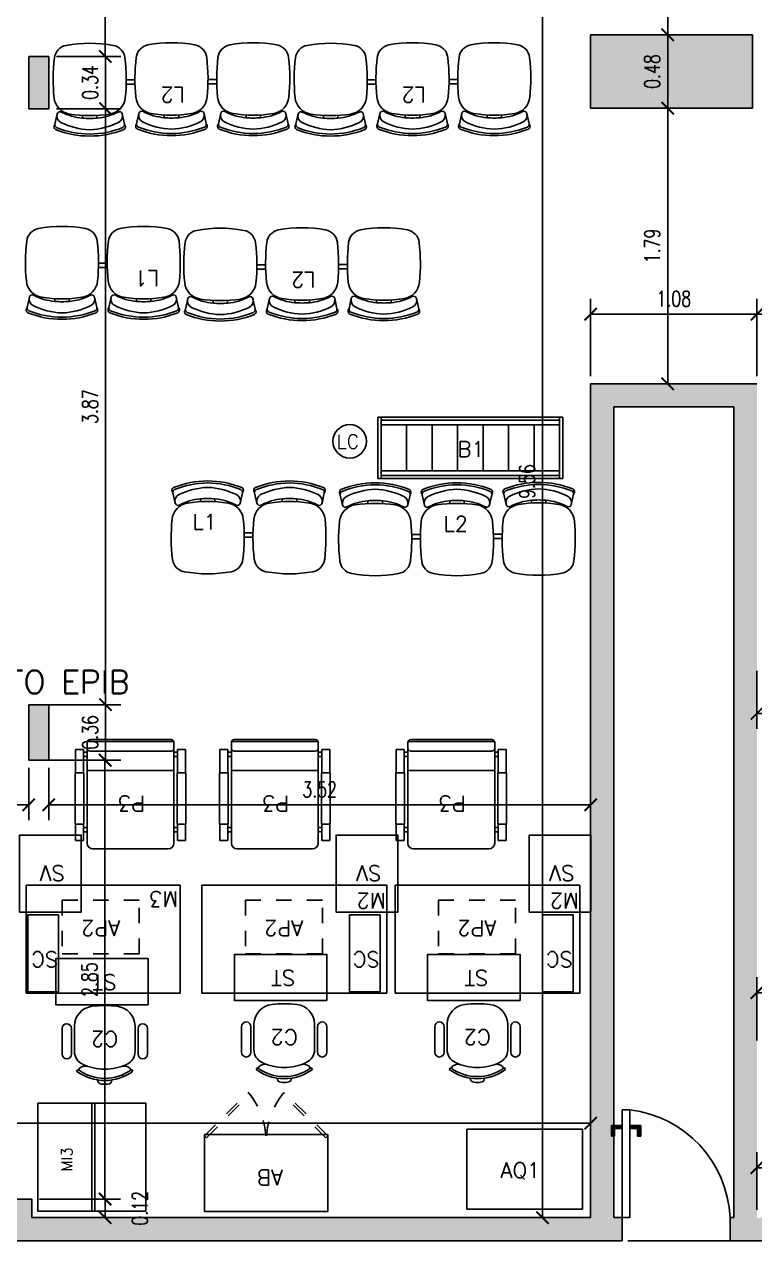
# Model space of a CAD drawing. Extents: x -36.1 to 57, y 1.4 to 46.9.
# Drawn here: x -4.89 to -0.15, y 33.34 to 41.24 of the extents above; entities that cross this region are included whole.
import ezdxf

# ---------------------------------------------------------------- set-up
doc = ezdxf.new("R2010")
doc.units = 0
doc.header["$LTSCALE"] = 0.02
doc.header["$PDMODE"] = 2
doc.linetypes.add('HIDDEN', pattern=[0.375, 0.25, -0.125])
doc.linetypes.add('HIDDEN2', pattern=[0.1875, 0.125, -0.0625])
doc.layers.get('0').update_dxf_attribs({"linetype": 'CONTINUOUS'})
doc.layers.get('DEFPOINTS').update_dxf_attribs({"linetype": 'CONTINUOUS'})
for name, color, linetype in [('ACESSORIOS', 6, 'CONTINUOUS'), ('BLOCOS', 1, 'CONTINUOUS'), ('CADEIRAS', 6, 'CONTINUOUS'), ('CODIGO', 6, 'CONTINUOUS'), ('COTAS', 6, 'CONTINUOUS'), ('ESQUADRIAS-F', 6, 'CONTINUOUS'), ('ESQUADRIAS-G', 1, 'CONTINUOUS'), ('MESAS', 1, 'CONTINUOUS'), ('PAREDE-SOL', 251, 'CONTINUOUS'), ('PAREDES', 7, 'CONTINUOUS'), ('PISO', 6, 'CONTINUOUS'), ('TEXTO', 7, 'CONTINUOUS')]:
    doc.layers.add(name, color=color, linetype=linetype)
doc.styles.add('COTAS', font='romans.shx', dxfattribs={"width": 0.75})
doc.styles.add('ROMANS', font='simplex.shx')
doc.dimstyles.new('COTAS', dxfattribs={"dimtxt": 0.1, "dimasz": 0.08, "dimexe": 0.1, "dimexo": 0.05, "dimgap": 0.05, "dimtad": 1, "dimzin": 0, "dimdsep": 46, "dimtxsty": 'COTAS', "dimblk1": 'ARCHTICK', "dimblk2": 'ARCHTICK', "dimsah": 1, "dimcen": 2.5, "dimclrt": 1, "dimadec": 0, "dimazin": 0, "dimtfac": 1, "dimtdec": 4, "dimtmove": 2, "dimatfit": 3, "dimldrblk": 'ARCHTICK', "dimfxl": 1, "dimtvp": 1, "dimtolj": 1, "dimtzin": 0, "dimarcsym": 0})

# ---------------------------------------------------------------- blocks, each defined once
blk = doc.blocks.new('MI3')
at = {"layer": 'MESAS'}
for p, q in [((0.7, 0), (0, 0)), ((0, -0.7), (0, 0)), ((0.7, -0.7), (0.7, 0)), ((0.7, -0.35), (0, -0.35)), ((0.7, -0.37), (0, -0.37)), ((0.7, -0.7), (0, -0.7))]:
    blk.add_line(p, q, dxfattribs=at)
at = {"layer": 'CODIGO', "style": 'ROMANS'}
blk.add_text('MI3', height=0.07, dxfattribs=at).set_placement((0.2581, -0.2223, -0.64))
blk = doc.blocks.new('_ARCHTICK')
at = {"color": 0, "linetype": 'ByBlock', "const_width": 0.15}
blk.add_lwpolyline([(-0.5, -0.5), (0.5, 0.5)], dxfattribs=at)
blk = doc.blocks.new('*D96')
at = {"color": 0, "linetype": 'ByBlock'}
for p, q in [((-12.3626, 2.3669), (-12.3626, 2.9306)), ((-1.2133, 2.2669), (-1.2133, 2.9306)), ((-12.3626, 2.8306), (-1.2133, 2.8306))]:
    blk.add_line(p, q, dxfattribs=at)
at = {"layer": 'DEFPOINTS', "color": 0, "linetype": 'ByBlock'}
for p in [(-1.2133, 2.8306), (-12.3626, 2.3169), (-1.2133, 2.2169)]:
    blk.add_point(p, dxfattribs=at)
at = {"color": 0, "linetype": 'ByBlock', "xscale": 0.08, "yscale": 0.08, "zscale": 0.08, "rotation": 180}
blk.add_blockref('_ARCHTICK', (-12.3626, 2.8306), dxfattribs=at)
at = {"color": 0, "linetype": 'ByBlock', "xscale": 0.08, "yscale": 0.08, "zscale": 0.08}
blk.add_blockref('_ARCHTICK', (-1.2133, 2.8306), dxfattribs=at)
at = {"color": 1, "linetype": 'ByBlock', "insert": (-6.788, 2.9306), "char_height": 0.1, "attachment_point": 5, "style": 'COTAS'}
blk.add_mtext('\\A1;11.15', dxfattribs=at)
blk = doc.blocks.new('*D95')
at = {"color": 0, "linetype": 'ByBlock'}
for p, q in [((-8.563, 5.1578), (-8.563, 4.7972)), ((-4.863, 5.1374), (-4.863, 4.7972)), ((-8.563, 4.8972), (-4.863, 4.8972))]:
    blk.add_line(p, q, dxfattribs=at)
at = {"layer": 'DEFPOINTS', "color": 0, "linetype": 'ByBlock'}
for p in [(-8.563, 5.2078), (-4.863, 5.1874), (-4.863, 4.8972)]:
    blk.add_point(p, dxfattribs=at)
at = {"color": 0, "linetype": 'ByBlock', "xscale": 0.08, "yscale": 0.08, "zscale": 0.08, "rotation": 180}
blk.add_blockref('_ARCHTICK', (-8.563, 4.8972), dxfattribs=at)
at = {"color": 0, "linetype": 'ByBlock', "xscale": 0.08, "yscale": 0.08, "zscale": 0.08}
blk.add_blockref('_ARCHTICK', (-4.863, 4.8972), dxfattribs=at)
at = {"color": 1, "linetype": 'ByBlock', "insert": (-6.713, 4.9972), "char_height": 0.1, "attachment_point": 5, "style": 'COTAS'}
blk.add_mtext('\\A1;3.70', dxfattribs=at)
blk = doc.blocks.new('A$C33302E0F')
at = {"layer": 'CADEIRAS'}
for p, q in [((1.247, 0.4578), (1.247, 0.4757)), ((1.341, 0.4578), (1.341, 0.4757)), ((0.1848, 0.4548), (0.1848, 0.4727)), ((0.2788, 0.4548), (0.2788, 0.4727)), ((0.7159, 0.4548), (0.7159, 0.4727)), ((0.8099, 0.4548), (0.8099, 0.4727)), ((0.4682, 0.2529), (0.5265, 0.2529)), ((0.4682, 0.2529), (0.4779, 0.2529)), ((0.9994, 0.2559), (1.0576, 0.2559)), ((0.4692, 0.2247), (0.5256, 0.2247)), ((1.0003, 0.2277), (1.0567, 0.2277))]:
    blk.add_line(p, q, dxfattribs=at)
for points in [[(0.4584, 0.5138, 0.481357), (0.4531, 0.5465, 0.097119), (0.2318, 0.5891, 0.097119), (0.0105, 0.5465, 0.481357), (0.0052, 0.5138)], [(0.1848, 0.4727, 0.100785), (0.0473, 0.4327, -0.49505), (0.0202, 0.4453), (0.0055, 0.5121, -0.365963), (0.0168, 0.5335, -0.0944), (0.2318, 0.5761, -0.0944), (0.4468, 0.5335, -0.365963), (0.4581, 0.5121), (0.4434, 0.4453, -0.49505), (0.4163, 0.4327, 0.100785), (0.2788, 0.4727, 0.100785)], [(0.9895, 0.5138, 0.481357), (0.9842, 0.5465, 0.097119), (0.7629, 0.5891, 0.097119), (0.5417, 0.5465, 0.481357), (0.5363, 0.5138)], [(0.7159, 0.4727, 0.100785), (0.5784, 0.4327, -0.49505), (0.5513, 0.4453), (0.5366, 0.5121, -0.365963), (0.548, 0.5335, -0.0944), (0.7629, 0.5761, -0.0944), (0.9779, 0.5335, -0.365963), (0.9892, 0.5121), (0.9746, 0.4453, -0.49505), (0.9475, 0.4327, 0.100785), (0.8099, 0.4727, 0.100785)], [(1.5206, 0.5168, 0.481357), (1.5153, 0.5495, 0.097119), (1.294, 0.5921, 0.097119), (1.0728, 0.5495, 0.481357), (1.0675, 0.5168)], [(1.247, 0.4757, 0.100785), (1.1095, 0.4357, -0.49505), (1.0824, 0.4483), (1.0677, 0.5151, -0.365963), (1.0791, 0.5365, -0.0944), (1.294, 0.5791, -0.0944), (1.509, 0.5365, -0.365963), (1.5203, 0.5151), (1.5057, 0.4483, -0.49505), (1.4786, 0.4357, 0.100785), (1.341, 0.4757, 0.100785)], [(0.444, 0.448, 0.344642), (0.419, 0.5003, 0.1068), (0.2318, 0.5474, 0.1068), (0.0446, 0.5003, 0.344642), (0.0196, 0.448)], [(0.9752, 0.448, 0.344642), (0.9501, 0.5003, 0.1068), (0.7629, 0.5474, 0.1068), (0.5758, 0.5003, 0.344642), (0.5507, 0.448)], [(1.5063, 0.451, 0.344642), (1.4812, 0.5032, 0.1068), (1.294, 0.5504, 0.1068), (1.1069, 0.5032, 0.344642), (1.0818, 0.451)]]:
    blk.add_lwpolyline(points, format="xyb", dxfattribs=at)
for points in [[(0.1008, 0.4459, 0.340817), (0.0005, 0.3401, 0.05523), (0.0028, 0.0813, 0.328643), (0.0792, 0, 0.09095), (0.3844, 0, 0.328643), (0.4608, 0.0813, 0.05523), (0.4631, 0.3401, 0.340817), (0.3628, 0.4459, 0.077917)], [(0.6319, 0.4459, 0.340817), (0.5316, 0.3401, 0.05523), (0.5339, 0.0813, 0.328643), (0.6103, 0, 0.09095), (0.9156, 0, 0.328643), (0.9919, 0.0813, 0.05523), (0.9942, 0.3401, 0.340817), (0.894, 0.4459, 0.077917)], [(1.163, 0.4489, 0.340817), (1.0627, 0.343, 0.05523), (1.065, 0.0843, 0.328643), (1.1414, 0.003, 0.09095), (1.4467, 0.003, 0.328643), (1.523, 0.0843, 0.05523), (1.5254, 0.343, 0.340817), (1.4251, 0.4489, 0.077917)]]:
    blk.add_lwpolyline(points, format="xyb", close=True, dxfattribs=at)
for centre in [(0.2318, -0.0397), (0.7629, -0.0397), (1.294, -0.0367)]:
    blk.add_arc(centre, 0.5146, 84.75947, 95.24053, dxfattribs=at)
at = {"layer": 'CODIGO', "style": 'ROMANS'}
blk.add_text('L2', height=0.1, dxfattribs=at).set_placement((0.6757, 0.2737))
blk = doc.blocks.new('A$C2DC308E3')
at = {"layer": 'CADEIRAS'}
for p, q in [((0.1848, 0.4548), (0.1848, 0.4727)), ((0.2788, 0.4548), (0.2788, 0.4727)), ((0.7159, 0.4548), (0.7159, 0.4727)), ((0.8099, 0.4548), (0.8099, 0.4727)), ((0.4682, 0.2529), (0.5265, 0.2529)), ((0.4682, 0.2529), (0.4779, 0.2529)), ((0.4692, 0.2247), (0.5256, 0.2247))]:
    blk.add_line(p, q, dxfattribs=at)
for points in [[(0.4584, 0.5138, 0.481357), (0.4531, 0.5465, 0.097119), (0.2318, 0.5891, 0.097119), (0.0105, 0.5465, 0.481357), (0.0052, 0.5138)], [(0.1848, 0.4727, 0.100785), (0.0473, 0.4327, -0.49505), (0.0202, 0.4453), (0.0055, 0.5121, -0.365963), (0.0168, 0.5335, -0.0944), (0.2318, 0.5761, -0.0944), (0.4468, 0.5335, -0.365963), (0.4581, 0.5121), (0.4434, 0.4453, -0.49505), (0.4163, 0.4327, 0.100785), (0.2788, 0.4727, 0.100785)], [(0.9895, 0.5138, 0.481357), (0.9842, 0.5465, 0.097119), (0.7629, 0.5891, 0.097119), (0.5417, 0.5465, 0.481357), (0.5363, 0.5138)], [(0.7159, 0.4727, 0.100785), (0.5784, 0.4327, -0.49505), (0.5513, 0.4453), (0.5366, 0.5121, -0.365963), (0.548, 0.5335, -0.0944), (0.7629, 0.5761, -0.0944), (0.9779, 0.5335, -0.365963), (0.9892, 0.5121), (0.9746, 0.4453, -0.49505), (0.9475, 0.4327, 0.100785), (0.8099, 0.4727, 0.100785)], [(0.444, 0.448, 0.344642), (0.419, 0.5003, 0.1068), (0.2318, 0.5474, 0.1068), (0.0446, 0.5003, 0.344642), (0.0196, 0.448)], [(0.9752, 0.448, 0.344642), (0.9501, 0.5003, 0.1068), (0.7629, 0.5474, 0.1068), (0.5758, 0.5003, 0.344642), (0.5507, 0.448)]]:
    blk.add_lwpolyline(points, format="xyb", dxfattribs=at)
for points in [[(0.1008, 0.4459, 0.340817), (0.0005, 0.3401, 0.05523), (0.0028, 0.0813, 0.328643), (0.0792, 0, 0.09095), (0.3844, 0, 0.328643), (0.4608, 0.0813, 0.05523), (0.4631, 0.3401, 0.340817), (0.3629, 0.4459, 0.077917)], [(0.6319, 0.4459, 0.340817), (0.5316, 0.3401, 0.05523), (0.5339, 0.0813, 0.328643), (0.6103, 0, 0.09095), (0.9156, 0, 0.328643), (0.9919, 0.0813, 0.05523), (0.9942, 0.3401, 0.340817), (0.894, 0.4459, 0.077917)]]:
    blk.add_lwpolyline(points, format="xyb", close=True, dxfattribs=at)
for centre in [(0.2318, -0.0397), (0.7629, -0.0397)]:
    blk.add_arc(centre, 0.5146, 84.75947, 95.24053, dxfattribs=at)
at = {"layer": 'CODIGO', "style": 'ROMANS'}
blk.add_text('L1', height=0.1, dxfattribs=at).set_placement((0.1328, 0.273))
blk = doc.blocks.new('*D110')
at = {"color": 0, "linetype": 'ByBlock'}
for p, q in [((-4.6826, 9.4174), (-4.2646, 9.4174)), ((-4.3646, 5.5474), (-4.3646, 9.4174)), ((-4.8129, 5.5474), (-4.2646, 5.5474))]:
    blk.add_line(p, q, dxfattribs=at)
at = {"layer": 'DEFPOINTS', "color": 0, "linetype": 'ByBlock'}
for p in [(-4.7326, 9.4174), (-4.3646, 9.4174), (-4.8629, 5.5474)]:
    blk.add_point(p, dxfattribs=at)
at = {"color": 0, "linetype": 'ByBlock', "xscale": 0.08, "yscale": 0.08, "zscale": 0.08}
for p, rotation in [((-4.3646, 9.4174), 90), ((-4.3646, 5.5474), 270)]:
    blk.add_blockref('_ARCHTICK', p, dxfattribs=dict(at, rotation=rotation))
at = {"color": 1, "linetype": 'ByBlock', "insert": (-4.4646, 7.4824), "char_height": 0.1, "attachment_point": 5, "rotation": 90, "style": 'COTAS'}
blk.add_mtext('\\A1;3.87', dxfattribs=at)
blk = doc.blocks.new('*D93')
at = {"color": 0, "linetype": 'ByBlock'}
for p, q in [((-0.2126, 11.7769), (-1.6261, 11.7769)), ((-1.5261, 11.7769), (-1.5261, 2.2169)), ((-1.2633, 2.2169), (-1.6261, 2.2169))]:
    blk.add_line(p, q, dxfattribs=at)
at = {"layer": 'DEFPOINTS', "color": 0, "linetype": 'ByBlock'}
for p in [(-0.1626, 11.7769), (-1.5261, 2.2169), (-1.2133, 2.2169)]:
    blk.add_point(p, dxfattribs=at)
at = {"color": 0, "linetype": 'ByBlock', "xscale": 0.08, "yscale": 0.08, "zscale": 0.08}
for p, rotation in [((-1.5261, 11.7769), 90), ((-1.5261, 2.2169), 270)]:
    blk.add_blockref('_ARCHTICK', p, dxfattribs=dict(at, rotation=rotation))
at = {"color": 1, "linetype": 'ByBlock', "insert": (-1.6261, 6.9969), "char_height": 0.1, "attachment_point": 5, "rotation": 90, "style": 'COTAS'}
blk.add_mtext('\\A1;9.56', dxfattribs=at)
blk = doc.blocks.new('*D106')
at = {"color": 0, "linetype": 'ByBlock'}
for p, q in [((7.2174, 2.9091), (7.2174, 2.441)), ((-0.1333, 2.2669), (-0.1333, 2.641)), ((-0.1333, 2.541), (3.3777, 2.541)), ((7.2174, 2.541), (3.7063, 2.541))]:
    blk.add_line(p, q, dxfattribs=at)
at = {"layer": 'DEFPOINTS', "color": 0, "linetype": 'ByBlock'}
for p in [(7.2174, 2.9591), (7.2174, 2.541), (-0.1333, 2.2169)]:
    blk.add_point(p, dxfattribs=at)
at = {"color": 0, "linetype": 'ByBlock', "xscale": 0.08, "yscale": 0.08, "zscale": 0.08, "rotation": 180}
blk.add_blockref('_ARCHTICK', (-0.1333, 2.541), dxfattribs=at)
at = {"color": 0, "linetype": 'ByBlock', "xscale": 0.08, "yscale": 0.08, "zscale": 0.08}
blk.add_blockref('_ARCHTICK', (7.2174, 2.541), dxfattribs=at)
at = {"color": 1, "linetype": 'ByBlock', "insert": (3.542, 2.541), "char_height": 0.1, "attachment_point": 5, "style": 'COTAS'}
blk.add_mtext('\\A1;7.35', dxfattribs=at)
blk = doc.blocks.new('*D121')
at = {"color": 0, "linetype": 'ByBlock'}
for p, q in [((-0.1333, 5.7669), (-0.1333, 5.391)), ((1.7344, 5.7669), (1.7344, 5.391)), ((1.7344, 5.491), (-0.1333, 5.491))]:
    blk.add_line(p, q, dxfattribs=at)
at = {"layer": 'DEFPOINTS', "color": 0, "linetype": 'ByBlock'}
for p in [(-0.1333, 5.8169), (1.7344, 5.8169), (-0.1333, 5.491)]:
    blk.add_point(p, dxfattribs=at)
at = {"color": 0, "linetype": 'ByBlock', "xscale": 0.08, "yscale": 0.08, "zscale": 0.08, "rotation": 180}
blk.add_blockref('_ARCHTICK', (-0.1333, 5.491), dxfattribs=at)
at = {"color": 0, "linetype": 'ByBlock', "xscale": 0.08, "yscale": 0.08, "zscale": 0.08}
blk.add_blockref('_ARCHTICK', (1.7344, 5.491), dxfattribs=at)
at = {"color": 1, "linetype": 'ByBlock', "insert": (0.8005, 5.591), "char_height": 0.1, "attachment_point": 5, "style": 'COTAS'}
blk.add_mtext('\\A1;1.87', dxfattribs=at)
blk = doc.blocks.new('*D120')
at = {"color": 0, "linetype": 'ByBlock'}
for p, q in [((-0.1333, 3.3669), (-0.1333, 3.7772)), ((0.8667, 3.3669), (0.8667, 3.7772)), ((-0.1333, 3.6772), (0.8667, 3.6772))]:
    blk.add_line(p, q, dxfattribs=at)
at = {"layer": 'DEFPOINTS', "color": 0, "linetype": 'ByBlock'}
for p in [(0.8667, 3.6772), (-0.1333, 3.3169), (0.8667, 3.3169)]:
    blk.add_point(p, dxfattribs=at)
at = {"color": 0, "linetype": 'ByBlock', "xscale": 0.08, "yscale": 0.08, "zscale": 0.08, "rotation": 180}
blk.add_blockref('_ARCHTICK', (-0.1333, 3.6772), dxfattribs=at)
at = {"color": 0, "linetype": 'ByBlock', "xscale": 0.08, "yscale": 0.08, "zscale": 0.08}
blk.add_blockref('_ARCHTICK', (0.8667, 3.6772), dxfattribs=at)
at = {"color": 1, "linetype": 'ByBlock', "insert": (0.3667, 3.7772), "char_height": 0.1, "attachment_point": 5, "style": 'COTAS'}
blk.add_mtext('\\A1;1.00', dxfattribs=at)
blk = doc.blocks.new('C2')
at = {"layer": 'CADEIRAS'}
for p, q in [((-0.1982, -0.0915), (-0.2039, -0.084)), ((-0.1822, -0.1051), (-0.1916, -0.0924)), ((0.141, -0.1051), (0.1505, -0.0924)), ((0.1571, -0.0915), (0.1627, -0.084)), ((-0.2978, -0.3612), (-0.2978, -0.1947)), ((-0.2367, -0.3612), (-0.2367, -0.1947)), ((0.1956, -0.3612), (0.1956, -0.1947)), ((0.2567, -0.3612), (0.2567, -0.1947)), ((-0.218, -0.3574), (-0.218, -0.237)), ((0.1768, -0.237), (0.1768, -0.3574))]:
    blk.add_line(p, q, dxfattribs=at)
for centre, radius, start, end in [((-0.0206, -0.3284), 0.329, 86.41668, 93.58332), ((-0.0206, -0.3284), 0.3055, 53.1301, 126.8699), ((-0.0206, -0.3284), 0.2914, 54.0396, 125.9604), ((-0.0394, -0.0281), 0.0282, 93.58332, 176.62809), ((-0.0018, -0.0281), 0.0282, 3.37191, 86.41668), ((-0.1236, -0.2134), 0.094, 114.93883, 178.30739), ((-0.1944, -0.0887), 0.0047, 216.8699, 305.9604), ((-0.1458, -0.0545), 0.0623, 234.34051, 285.73963), ((-0.0206, -0.435), 0.3384, 90, 114.93883), ((-0.0206, -0.435), 0.3384, 65.06117, 90), ((0.1047, -0.0545), 0.0623, 254.26037, 305.65949), ((0.0825, -0.2134), 0.094, 1.69261, 65.06117), ((0.1533, -0.0887), 0.0047, 234.0396, 323.1301), ((-0.2672, -0.1947), 0.0306, 0, 180), ((0.675, -0.237), 0.893, 178.30739, 180), ((-0.7162, -0.237), 0.893, 0, 1.69261), ((0.2261, -0.1947), 0.0306, 0, 180), ((-0.2672, -0.3612), 0.0306, 180, 0), ((0.487, -0.3574), 0.705, 180, 181.72928), ((-0.0861, -0.3747), 0.1316, 181.72928, 263.15503), ((0.045, -0.3747), 0.1316, 276.84497, 358.27072), ((-0.5282, -0.3574), 0.705, 358.27072, 360), ((0.2261, -0.3612), 0.0306, 180, 0), ((-0.0206, 0.1713), 0.6815, 263.15503, 270), ((-0.0206, 0.1713), 0.6815, 270, 276.84497)]:
    blk.add_arc(centre, radius, start, end, dxfattribs=at)
at = {"layer": 'CODIGO', "style": 'ROMANS'}
blk.add_text('C2', height=0.1, dxfattribs=at).set_placement((-0.1076, -0.3426))
blk = doc.blocks.new('ST')
at = {"layer": 'ACESSORIOS'}
blk.add_lwpolyline([(0, 0), (0, -0.3), (0.6, -0.3), (0.6, 0)], close=True, dxfattribs=at)
at = {"layer": 'CODIGO', "style": 'ROMANS'}
blk.add_text('ST', height=0.1, dxfattribs=at).set_placement((0.2067, -0.1973))
blk = doc.blocks.new('*D111')
at = {"color": 0, "linetype": 'ByBlock'}
for p, q in [((-4.7333, 5.1374), (-4.7333, 4.7965)), ((-1.2133, 2.2669), (-1.2133, 4.9965)), ((-1.2133, 4.8965), (-4.7333, 4.8965))]:
    blk.add_line(p, q, dxfattribs=at)
at = {"layer": 'DEFPOINTS', "color": 0, "linetype": 'ByBlock'}
for p in [(-4.7333, 5.1874), (-4.7333, 4.8965), (-1.2133, 2.2169)]:
    blk.add_point(p, dxfattribs=at)
at = {"color": 0, "linetype": 'ByBlock', "xscale": 0.08, "yscale": 0.08, "zscale": 0.08, "rotation": 180}
blk.add_blockref('_ARCHTICK', (-4.7333, 4.8965), dxfattribs=at)
at = {"color": 0, "linetype": 'ByBlock', "xscale": 0.08, "yscale": 0.08, "zscale": 0.08}
blk.add_blockref('_ARCHTICK', (-1.2133, 4.8965), dxfattribs=at)
at = {"color": 1, "linetype": 'ByBlock', "insert": (-2.9733, 4.9965), "char_height": 0.1, "attachment_point": 5, "style": 'COTAS'}
blk.add_mtext('\\A1;3.52', dxfattribs=at)
blk = doc.blocks.new('M2')
at = {"layer": 'MESAS'}
blk.add_lwpolyline([(0, 0), (0, 0.7), (1.2, 0.7), (1.2, 0)], close=True, dxfattribs=at)
at = {"layer": 'CODIGO', "style": 'ROMANS'}
blk.add_text('M2', height=0.1, dxfattribs=at).set_placement((0.0072, 0.0501))
blk = doc.blocks.new('AB')
at = {"layer": 'CODIGO', "linetype": 'HIDDEN2'}
for p, q in [((0, -0.491), (0.281, -0.7729)), ((0.0127, -0.4782), (0.2937, -0.7602)), ((0.7873, -0.4782), (0.5063, -0.7602)), ((0.8, -0.491), (0.519, -0.7729)), ((0.281, -0.7729), (0.2937, -0.7602)), ((0.519, -0.7729), (0.5063, -0.7602))]:
    blk.add_line(p, q, dxfattribs=at)
for centre, start, end in [((-0.0946, -0.4559), 321.91991, 355.92269), ((0.8946, -0.4559), 184.07731, 218.08009)]:
    blk.add_arc(centre, 0.4933, start, end, dxfattribs=at)
at = {"layer": 'MESAS'}
for p, q in [((0, 0), (0.8, 0)), ((0, 0), (0, -0.5)), ((0.8, 0), (0.8, -0.5)), ((0, -0.5), (0.013, -0.5)), ((0.013, -0.5), (0.782, -0.5)), ((0.782, -0.5), (0.8, -0.5)), ((0.8, -0.5), (0.787, -0.5))]:
    blk.add_line(p, q, dxfattribs=at)
at = {"layer": 'MESAS', "linetype": 'HIDDEN2'}
for p, q in [((0.0127, -0.4782), (0, -0.491)), ((0.7873, -0.4782), (0.8, -0.491))]:
    blk.add_line(p, q, dxfattribs=at)
at = {"layer": 'CODIGO', "style": 'ROMANS'}
blk.add_text('AB', height=0.1, dxfattribs=at).set_placement((0.291, -0.2702))
blk = doc.blocks.new('P3')
at = {"layer": 'CADEIRAS'}
for p, q in [((0, 0), (0, -0.1057)), ((0, 0), (0.0517, 0)), ((0.0517, 0), (0.0517, -0.1057)), ((0.0752, -0.6353), (0.0752, 0.0183)), ((0.1128, 0.0559), (0.6016, 0.0559)), ((0.6392, -0.6353), (0.6392, 0.0183)), ((0.6627, 0), (0.7144, 0)), ((0.6627, 0), (0.6627, -0.1057)), ((0.7144, 0), (0.7144, -0.1057)), ((0.0517, -0.0557), (0.0752, -0.0557)), ((0.6392, -0.0557), (0.6627, -0.0557)), ((-0.0023, -0.4387), (-0.0023, -0.1057)), ((-0.0023, -0.1057), (0.054, -0.1057)), ((0.0517, -0.0839), (0.0752, -0.0839)), ((0.054, -0.4387), (0.054, -0.1057)), ((0.6392, -0.0839), (0.6627, -0.0839)), ((0.6604, -0.1057), (0.7167, -0.1057)), ((0.6604, -0.4387), (0.6604, -0.1057)), ((0.7167, -0.4387), (0.7167, -0.1057)), ((-0.0023, -0.4387), (0.054, -0.4387)), ((0, -0.4387), (0, -0.5891)), ((0.0517, -0.4387), (0.0517, -0.5891)), ((0.0752, -0.4545), (0.6392, -0.4545)), ((0.6604, -0.4387), (0.7167, -0.4387)), ((0.6627, -0.4387), (0.6627, -0.5891)), ((0.7144, -0.4387), (0.7144, -0.5891)), ((0.0517, -0.5448), (0.0752, -0.5448)), ((0.6627, -0.5448), (0.6392, -0.5448)), ((0, -0.5891), (0.0517, -0.5891)), ((0.0517, -0.573), (0.0752, -0.573)), ((0.6204, -0.5792), (0.094, -0.5792)), ((0.6627, -0.573), (0.6392, -0.573)), ((0.6627, -0.5891), (0.7144, -0.5891)), ((0.6381, -0.6416), (0.0763, -0.6416)), ((0.6204, -0.6541), (0.094, -0.6541))]:
    blk.add_line(p, q, dxfattribs=at)
for centre, radius, start, end in [((0.1128, 0.0183), 0.0376, 90, 180), ((0.6016, 0.0183), 0.0376, 0, 90), ((0.094, -0.598), 0.0188, 90, 180), ((0.6204, -0.598), 0.0188, 0, 90), ((0.094, -0.6353), 0.0188, 180, 270), ((0.6204, -0.6353), 0.0188, 270, 0)]:
    blk.add_arc(centre, radius, start, end, dxfattribs=at)
at = {"layer": 'CODIGO', "style": 'ROMANS'}
blk.add_text('P3', height=0.1, dxfattribs=at).set_placement((0.2635, -0.2902))
blk = doc.blocks.new('M3')
at = {"layer": 'MESAS'}
blk.add_lwpolyline([(0, 0), (0, 0.7), (1, 0.7), (1, 0)], close=True, dxfattribs=at)
at = {"layer": 'CODIGO', "style": 'ROMANS'}
blk.add_text('M3', height=0.1, dxfattribs=at).set_placement((0.0126, 0.0393))
blk = doc.blocks.new('AP2')
at = {"layer": 'ACESSORIOS', "linetype": 'HIDDEN'}
blk.add_lwpolyline([(0, 0), (0, -0.35), (0.5, -0.35), (0.5, 0)], close=True, dxfattribs=at)
at = {"layer": 'CODIGO', "style": 'ROMANS'}
blk.add_text('AP2', height=0.1, dxfattribs=at).set_placement((0.1246, -0.2173))
blk = doc.blocks.new('*D112')
at = {"color": 0, "linetype": 'ByBlock'}
for p, q in [((-4.8129, 5.1874), (-4.2679, 5.1874)), ((-4.3679, 5.1874), (-4.3679, 2.3369)), ((-4.7926, 2.3369), (-4.2679, 2.3369))]:
    blk.add_line(p, q, dxfattribs=at)
at = {"layer": 'DEFPOINTS', "color": 0, "linetype": 'ByBlock'}
for p in [(-4.8629, 5.1874), (-4.8426, 2.3369), (-4.3679, 2.3369)]:
    blk.add_point(p, dxfattribs=at)
at = {"color": 0, "linetype": 'ByBlock', "xscale": 0.08, "yscale": 0.08, "zscale": 0.08}
for p, rotation in [((-4.3679, 5.1874), 90), ((-4.3679, 2.3369), 270)]:
    blk.add_blockref('_ARCHTICK', p, dxfattribs=dict(at, rotation=rotation))
at = {"color": 1, "linetype": 'ByBlock', "insert": (-4.4679, 3.7622), "char_height": 0.1, "attachment_point": 5, "rotation": 90, "style": 'COTAS'}
blk.add_mtext('\\A1;2.85', dxfattribs=at)
blk = doc.blocks.new('SC')
at = {"layer": 'ACESSORIOS'}
blk.add_lwpolyline([(0, 0), (0, -0.5), (0.2, -0.5), (0.2, 0)], close=True, dxfattribs=at)
at = {"layer": 'CODIGO', "style": 'ROMANS'}
blk.add_text('SC', height=0.1, dxfattribs=at).set_placement((0.0035, -0.2615))
blk = doc.blocks.new('*D113')
at = {"color": 0, "linetype": 'ByBlock'}
for p, q in [((-4.7926, 2.3369), (-4.2662, 2.3369)), ((-4.3662, 2.2169), (-4.3662, 2.3369)), ((-4.7926, 2.2169), (-4.2662, 2.2169))]:
    blk.add_line(p, q, dxfattribs=at)
at = {"layer": 'DEFPOINTS', "color": 0, "linetype": 'ByBlock'}
for p in [(-4.8426, 2.3369), (-4.3662, 2.3369), (-4.8426, 2.2169)]:
    blk.add_point(p, dxfattribs=at)
at = {"color": 0, "linetype": 'ByBlock', "xscale": 0.08, "yscale": 0.08, "zscale": 0.08}
for p, rotation in [((-4.3662, 2.3369), 90), ((-4.3662, 2.2169), 270)]:
    blk.add_blockref('_ARCHTICK', p, dxfattribs=dict(at, rotation=rotation))
at = {"color": 1, "linetype": 'ByBlock', "insert": (-4.1412, 2.2769), "char_height": 0.1, "attachment_point": 5, "rotation": 90, "style": 'COTAS'}
blk.add_mtext('\\A1;0.12', dxfattribs=at)
blk = doc.blocks.new('SV')
at = {"layer": 'ACESSORIOS'}
blk.add_lwpolyline([(0, 0), (0, -0.5), (0.4, -0.5), (0.4, 0)], close=True, dxfattribs=at)
at = {"layer": 'CODIGO', "style": 'ROMANS'}
blk.add_text('SV', height=0.1, dxfattribs=at).set_placement((0.107, -0.3031))
blk = doc.blocks.new('*D114')
at = {"color": 0, "linetype": 'ByBlock'}
for p, q in [((-4.8129, 5.5474), (-4.2646, 5.5474)), ((-4.3646, 5.1874), (-4.3646, 5.5474)), ((-4.8129, 5.1874), (-4.2646, 5.1874))]:
    blk.add_line(p, q, dxfattribs=at)
at = {"layer": 'DEFPOINTS', "color": 0, "linetype": 'ByBlock'}
for p in [(-4.8629, 5.5474), (-4.3646, 5.5474), (-4.8629, 5.1874)]:
    blk.add_point(p, dxfattribs=at)
at = {"color": 0, "linetype": 'ByBlock', "xscale": 0.08, "yscale": 0.08, "zscale": 0.08}
for p, rotation in [((-4.3646, 5.5474), 90), ((-4.3646, 5.1874), 270)]:
    blk.add_blockref('_ARCHTICK', p, dxfattribs=dict(at, rotation=rotation))
at = {"color": 1, "linetype": 'ByBlock', "insert": (-4.4646, 5.3674), "char_height": 0.1, "attachment_point": 5, "rotation": 90, "style": 'COTAS'}
blk.add_mtext('\\A1;0.36', dxfattribs=at)
blk = doc.blocks.new('AQ1')
at = {"layer": 'MESAS'}
for p, q in [((0, 0), (0, -0.52)), ((0, 0), (0.75, 0)), ((0.75, 0), (0.75, -0.52)), ((0, -0.52), (0.75, -0.52))]:
    blk.add_line(p, q, dxfattribs=at)
at = {"layer": 'CODIGO', "style": 'ROMANS'}
blk.add_text('AQ1', height=0.1, dxfattribs=at).set_placement((0.2189, -0.3171))
blk = doc.blocks.new('A$C7B783AE8')
at = {"layer": 'ESQUADRIAS-F'}
blk.add_arc((-0.0332, 0.7376), 0.7384, 272.57372, 353.18409, dxfattribs=at)
at = {"layer": 'ESQUADRIAS-G'}
for p, q in [((0.5284, 0.75), (0.5284, 0.77)), ((0.5284, 0.77), (0.5984, 0.77)), ((0.5284, 0.75), (0.5784, 0.75)), ((0.5784, 0.7), (0.5784, 0.75)), ((0.5984, 0.7), (0.5984, 0.77)), ((0, 0.7), (0.7, 0.7)), ((0, 0.65), (0, 0.7)), ((0, 0.65), (0.7, 0.65)), ((0.5784, 0.65), (0.5784, 0.6)), ((0.5984, 0.65), (0.5984, 0.58)), ((0.7, 0.65), (0.7, 0.7)), ((0.5284, 0.6), (0.5784, 0.6)), ((0.5284, 0.6), (0.5284, 0.58)), ((0.5284, 0.58), (0.5984, 0.58))]:
    blk.add_line(p, q, dxfattribs=at)
for points in [[(0.5284, 0.75), (0.5784, 0.75), (0.5284, 0.77), (0.5984, 0.77)], [(0.5984, 0.7), (0.5984, 0.77), (0.5784, 0.7), (0.5784, 0.75)], [(0.5984, 0.58), (0.5984, 0.65), (0.5784, 0.6), (0.5784, 0.65)], [(0.5284, 0.58), (0.5984, 0.58), (0.5284, 0.6), (0.5784, 0.6)]]:
    blk.add_solid(points, dxfattribs=at)
blk = doc.blocks.new('*D126')
at = {"color": 0, "linetype": 'ByBlock'}
for p, q in [((3.3774, 9.3075), (3.3774, 7.9836)), ((-0.1333, 7.6808), (-0.1333, 8.1836)), ((3.3774, 8.0836), (-0.1333, 8.0836))]:
    blk.add_line(p, q, dxfattribs=at)
at = {"layer": 'DEFPOINTS', "color": 0, "linetype": 'ByBlock'}
for p in [(3.3774, 9.3575), (-0.1333, 8.0836), (-0.1333, 7.6308)]:
    blk.add_point(p, dxfattribs=at)
at = {"color": 0, "linetype": 'ByBlock', "xscale": 0.08, "yscale": 0.08, "zscale": 0.08, "rotation": 180}
blk.add_blockref('_ARCHTICK', (-0.1333, 8.0836), dxfattribs=at)
at = {"color": 0, "linetype": 'ByBlock', "xscale": 0.08, "yscale": 0.08, "zscale": 0.08}
blk.add_blockref('_ARCHTICK', (3.3774, 8.0836), dxfattribs=at)
at = {"color": 1, "linetype": 'ByBlock', "insert": (1.622, 8.1836), "char_height": 0.1, "attachment_point": 5, "style": 'COTAS'}
blk.add_mtext('\\A1;3.51', dxfattribs=at)
blk = doc.blocks.new('*D115')
at = {"color": 0, "linetype": 'ByBlock'}
for p, q in [((-4.6826, 9.7569), (-4.2646, 9.7569)), ((-4.3646, 9.4174), (-4.3646, 9.7569)), ((-4.6826, 9.4174), (-4.2646, 9.4174))]:
    blk.add_line(p, q, dxfattribs=at)
at = {"layer": 'DEFPOINTS', "color": 0, "linetype": 'ByBlock'}
for p in [(-4.7326, 9.7569), (-4.3646, 9.7569), (-4.7326, 9.4174)]:
    blk.add_point(p, dxfattribs=at)
at = {"color": 0, "linetype": 'ByBlock', "xscale": 0.08, "yscale": 0.08, "zscale": 0.08}
for p, rotation in [((-4.3646, 9.7569), 90), ((-4.3646, 9.4174), 270)]:
    blk.add_blockref('_ARCHTICK', p, dxfattribs=dict(at, rotation=rotation))
at = {"color": 1, "linetype": 'ByBlock', "insert": (-4.4646, 9.5872), "char_height": 0.1, "attachment_point": 5, "rotation": 90, "style": 'COTAS'}
blk.add_mtext('\\A1;0.34', dxfattribs=at)
blk = doc.blocks.new('*D91')
at = {"color": 0, "linetype": 'ByBlock'}
for p, q in [((-4.3657, 9.7569), (-4.3657, 11.7769)), ((-4.3426, 11.7769), (-4.2657, 11.7769)), ((-4.6826, 9.7569), (-4.2657, 9.7569))]:
    blk.add_line(p, q, dxfattribs=at)
at = {"layer": 'DEFPOINTS', "color": 0, "linetype": 'ByBlock'}
for p in [(-4.3926, 11.7769), (-4.3657, 11.7769), (-4.7326, 9.7569)]:
    blk.add_point(p, dxfattribs=at)
at = {"color": 0, "linetype": 'ByBlock', "xscale": 0.08, "yscale": 0.08, "zscale": 0.08}
for p, rotation in [((-4.3657, 11.7769), 90), ((-4.3657, 9.7569), 270)]:
    blk.add_blockref('_ARCHTICK', p, dxfattribs=dict(at, rotation=rotation))
at = {"color": 1, "linetype": 'ByBlock', "insert": (-4.4657, 10.7669), "char_height": 0.1, "attachment_point": 5, "rotation": 90, "style": 'COTAS'}
blk.add_mtext('\\A1;2.02', dxfattribs=at)
blk = doc.blocks.new('*D109')
at = {"color": 0, "linetype": 'ByBlock'}
for p, q in [((-0.2126, 9.4208), (-0.813, 9.4208)), ((-0.713, 7.6308), (-0.713, 9.4208)), ((-0.2127, 7.6308), (-0.813, 7.6308))]:
    blk.add_line(p, q, dxfattribs=at)
at = {"layer": 'DEFPOINTS', "color": 0, "linetype": 'ByBlock'}
for p in [(-0.713, 9.4208), (-0.1626, 9.4208), (-0.1627, 7.6308)]:
    blk.add_point(p, dxfattribs=at)
at = {"color": 0, "linetype": 'ByBlock', "xscale": 0.08, "yscale": 0.08, "zscale": 0.08}
for p, rotation in [((-0.713, 9.4208), 90), ((-0.713, 7.6308), 270)]:
    blk.add_blockref('_ARCHTICK', p, dxfattribs=dict(at, rotation=rotation))
at = {"color": 1, "linetype": 'ByBlock', "insert": (-0.813, 8.5258), "char_height": 0.1, "attachment_point": 5, "rotation": 90, "style": 'COTAS'}
blk.add_mtext('\\A1;1.79', dxfattribs=at)
blk = doc.blocks.new('B1')
at = {"layer": 'MESAS'}
for p, q in [((-0.02, 0), (1.18, 0)), ((-0.02, 0), (-0.02, -0.4)), ((0, 0), (0, -0.4)), ((0, -0.02), (1.16, -0.02)), ((0, -0.05), (1.16, -0.05)), ((0.1657, -0.05), (0.1657, -0.35)), ((0.3314, -0.05), (0.3314, -0.35)), ((0.4971, -0.05), (0.4971, -0.35)), ((0.6629, -0.05), (0.6629, -0.35)), ((0.8286, -0.05), (0.8286, -0.35)), ((0.9943, -0.05), (0.9943, -0.35)), ((1.16, 0), (1.16, -0.4)), ((1.18, 0), (1.18, -0.4)), ((0, -0.35), (1.16, -0.35)), ((0, -0.38), (1.16, -0.38)), ((-0.02, -0.4), (1.18, -0.4))]:
    blk.add_line(p, q, dxfattribs=at)
at = {"layer": 'CODIGO', "style": 'ROMANS'}
blk.add_text('B1', height=0.1, dxfattribs=at).set_placement((0.497, -0.2579))
blk = doc.blocks.new('LC')
at = {"layer": 'ACESSORIOS'}
blk.add_circle((0, 0), 0.1086, dxfattribs=at)
at = {"layer": 'CODIGO', "style": 'ROMANS'}
blk.add_text('LC', height=0.09, dxfattribs=at).set_placement((-0.0855, -0.047))
blk = doc.blocks.new('*D108')
at = {"color": 0, "linetype": 'ByBlock'}
for p, q in [((-1.2133, 7.6808), (-1.2133, 8.1836)), ((-0.1333, 7.6808), (-0.1333, 8.1836)), ((-0.1333, 8.0836), (-1.2133, 8.0836))]:
    blk.add_line(p, q, dxfattribs=at)
at = {"layer": 'DEFPOINTS', "color": 0, "linetype": 'ByBlock'}
for p in [(-1.2133, 8.0836), (-1.2133, 7.6308), (-0.1333, 7.6308)]:
    blk.add_point(p, dxfattribs=at)
at = {"color": 0, "linetype": 'ByBlock', "xscale": 0.08, "yscale": 0.08, "zscale": 0.08, "rotation": 180}
blk.add_blockref('_ARCHTICK', (-1.2133, 8.0836), dxfattribs=at)
at = {"color": 0, "linetype": 'ByBlock', "xscale": 0.08, "yscale": 0.08, "zscale": 0.08}
blk.add_blockref('_ARCHTICK', (-0.1333, 8.0836), dxfattribs=at)
at = {"color": 1, "linetype": 'ByBlock', "insert": (-0.6733, 8.1836), "char_height": 0.1, "attachment_point": 5, "style": 'COTAS'}
blk.add_mtext('\\A1;1.08', dxfattribs=at)
blk = doc.blocks.new('*D90')
at = {"color": 0, "linetype": 'ByBlock'}
for p, q in [((-0.2126, 11.7769), (-0.813, 11.7769)), ((-0.713, 9.8969), (-0.713, 11.7769)), ((-0.2126, 9.8969), (-0.813, 9.8969))]:
    blk.add_line(p, q, dxfattribs=at)
at = {"layer": 'DEFPOINTS', "color": 0, "linetype": 'ByBlock'}
for p in [(-0.713, 11.7769), (-0.1626, 11.7769), (-0.1626, 9.8969)]:
    blk.add_point(p, dxfattribs=at)
at = {"color": 0, "linetype": 'ByBlock', "xscale": 0.08, "yscale": 0.08, "zscale": 0.08}
for p, rotation in [((-0.713, 11.7769), 90), ((-0.713, 9.8969), 270)]:
    blk.add_blockref('_ARCHTICK', p, dxfattribs=dict(at, rotation=rotation))
at = {"color": 1, "linetype": 'ByBlock', "insert": (-0.813, 10.8369), "char_height": 0.1, "attachment_point": 5, "rotation": 90, "style": 'COTAS'}
blk.add_mtext('\\A1;1.88', dxfattribs=at)
blk = doc.blocks.new('*D107')
at = {"color": 0, "linetype": 'ByBlock'}
for p, q in [((-0.2126, 9.8969), (-0.813, 9.8969)), ((-0.713, 9.4208), (-0.713, 9.8969)), ((-0.2126, 9.4208), (-0.813, 9.4208))]:
    blk.add_line(p, q, dxfattribs=at)
at = {"layer": 'DEFPOINTS', "color": 0, "linetype": 'ByBlock'}
for p in [(-0.713, 9.8969), (-0.1626, 9.8969), (-0.1626, 9.4208)]:
    blk.add_point(p, dxfattribs=at)
at = {"color": 0, "linetype": 'ByBlock', "xscale": 0.08, "yscale": 0.08, "zscale": 0.08}
for p, rotation in [((-0.713, 9.8969), 90), ((-0.713, 9.4208), 270)]:
    blk.add_blockref('_ARCHTICK', p, dxfattribs=dict(at, rotation=rotation))
at = {"color": 1, "linetype": 'ByBlock', "insert": (-0.813, 9.6589), "char_height": 0.1, "attachment_point": 5, "rotation": 90, "style": 'COTAS'}
blk.add_mtext('\\A1;0.48', dxfattribs=at)

msp = doc.modelspace()

# ---------------------------------------------------------------- hatches: boundary and pattern name
at = {"layer": 'PAREDE-SOL'}
for points in [[(-0.1626, 40.6912), (-0.1626, 41.1673), (-1.2133, 41.1673), (-1.2133, 40.6912)], [(-4.7326, 41.0273), (-4.8626, 41.0273), (-4.8626, 40.6877), (-4.7326, 40.6877)], [(-4.7333, 36.8177), (-4.863, 36.8177), (-4.863, 36.4577), (-4.7333, 36.4577)]]:
    msp.add_hatch(color=256, dxfattribs=at).paths.add_polyline_path(points)
h = msp.add_hatch(color=256, dxfattribs=at)
h.paths.add_polyline_path([(-4.0437, 33.4873), (-4.8426, 33.4873), (-4.8426, 33.6073), (-4.9926, 33.6073), (-4.9926, 33.4873), (-4.9926, 33.3373), (-4.0437, 33.3373)])
h.paths.add_polyline_path([(-3.3631, 33.4873), (-4.0437, 33.4873), (-4.0437, 33.3373), (-3.3631, 33.3373)])
h.paths.add_polyline_path([(-1.0081, 33.4873), (-1.0633, 33.4873), (-1.0633, 34.0157), (-1.0781, 34.0157), (-1.0781, 34.0857), (-1.0633, 34.0857), (-1.0633, 38.7512), (-0.2833, 38.7512), (-0.2833, 33.4873), (-0.3081, 33.4873), (-0.3081, 33.3373), (-0.2726, 33.3373), (0.0176, 33.3373), (0.0176, 33.4873), (-0.1333, 33.4873), (-0.1333, 38.9012), (-1.2133, 38.9012), (-1.2133, 33.4873), (-3.3631, 33.4873), (-3.3631, 33.3373), (-1.0081, 33.3373)])
h.paths.add_polyline_path([(0.1003, 33.4873), (0.0176, 33.4873), (0.0176, 33.3373), (0.1003, 33.3373)])

# ---------------------------------------------------------------- linework, layer by layer
at = {"layer": 'PAREDES'}
for p, q in [((-0.1626, 41.1673), (-1.2133, 41.1673)), ((-1.2133, 40.6912), (-1.2133, 41.1673)), ((-0.1626, 40.6912), (-0.1626, 41.1673)), ((-4.7326, 41.0273), (-4.8626, 41.0273)), ((-4.8626, 40.6877), (-4.8626, 41.0273)), ((-4.7326, 41.0273), (-4.7326, 40.6877)), ((-4.8626, 40.6877), (-4.7326, 40.6877)), ((-1.2133, 40.6912), (-0.1626, 40.6912)), ((-1.2133, 33.4873), (-1.2133, 38.9012)), ((-1.2133, 38.9012), (-0.1333, 38.9012)), ((-1.0633, 33.4873), (-1.0633, 38.7512)), ((-1.0633, 38.7512), (-0.2833, 38.7512)), ((-0.2833, 33.4873), (-0.2833, 38.7512)), ((-4.863, 36.8177), (-4.7333, 36.8177)), ((-4.863, 36.4577), (-4.863, 36.8177)), ((-4.7333, 36.8177), (-4.7333, 36.4577)), ((-4.863, 36.4577), (-4.7333, 36.4577)), ((-4.9926, 33.6073), (-4.8426, 33.6073)), ((-4.8426, 33.6073), (-4.8426, 33.4873)), ((-4.8426, 33.4873), (-1.2133, 33.4873)), ((-1.0633, 33.4873), (-0.9726, 33.4873)), ((-1.0081, 33.4873), (-1.0081, 33.3373)), ((-0.3081, 33.4873), (-0.2833, 33.4873)), ((-0.3081, 33.4873), (-0.3081, 33.3373)), ((-4.9926, 33.3373), (-1.0081, 33.3373)), ((-0.2726, 33.3373), (0.1003, 33.3373))]:
    msp.add_line(p, q, dxfattribs=at)
at = {"layer": 'PISO'}
msp.add_line((-0.9726, 33.3373), (-0.2726, 33.3373), dxfattribs=at)

# ---------------------------------------------------------------- block references
at = {"rotation": 180}
for name, p in [('P3', (-3.8443, 35.9367)), ('P3', (-2.9076, 35.9367)), ('P3', (-1.7614, 35.9367)), ('SV', (-4.5217, 35.4712)), ('SV', (-2.4663, 35.4712)), ('SV', (-1.2117, 35.4712)), ('M3', (-3.8789, 35.6448)), ('M2', (-2.5375, 35.6448)), ('M2', (-1.2828, 35.6448)), ('AP2', (-4.1446, 35.199)), ('AP2', (-2.9559, 35.199)), ('AP2', (-1.7013, 35.199)), ('SC', (-4.6686, 34.9529)), ('SC', (-2.5805, 34.9529)), ('SC', (-1.3259, 34.9529)), ('ST', (-4.0872, 34.8692)), ('ST', (-2.9266, 34.8961)), ('ST', (-1.672, 34.8961)), ('C2', (-4.3896, 34.3542)), ('C2', (-3.2238, 34.3657)), ('C2', (-1.9692, 34.3657)), ('AB', (-2.9206, 33.5276))]:
    msp.add_blockref(name, p, dxfattribs=at)
at = {"layer": 'BLOCOS'}
for name, p in [('LC', (-2.7781, 38.5281)), ('B1', (-2.5748, 38.6856)), ('AQ1', (-2.0168, 34.0615))]:
    msp.add_blockref(name, p, dxfattribs=at)
at = {"layer": 'BLOCOS', "rotation": 90}
msp.add_blockref('MI3', (-4.8027, 33.5294), dxfattribs=at)
at = {"layer": 'PAREDES', "rotation": 180}
for name, p in [('A$C33302E0F', (-3.1728, 41.1021)), ('A$C33302E0F', (-1.6074, 41.1021)), ('A$C2DC308E3', (-3.884, 39.9093)), ('A$C33302E0F', (-2.3244, 39.901))]:
    msp.add_blockref(name, p, dxfattribs=at)
at = {"layer": 'PAREDES'}
for name, p in [('A$C2DC308E3', (-3.9323, 37.6813)), ('A$C33302E0F', (-2.8446, 37.6691))]:
    msp.add_blockref(name, p, dxfattribs=at)
at = {"layer": 'PISO', "rotation": 90}
msp.add_blockref('A$C7B783AE8', (-0.3081, 33.4873), dxfattribs=at)

# ---------------------------------------------------------------- texts
at = {"layer": 'TEXTO', "style": 'COTAS'}
msp.add_text('ATENDIMENTO EPIB', height=0.15, dxfattribs=at).set_placement((-6.0853, 36.8908))

# ---------------------------------------------------------------- dimensions: what is measured, and where the dimension line sits
at = {"layer": 'COTAS'}
for base, p1, p2, picture, middle in [((-4.3657, 43.0473), (-4.7326, 41.0273), (-4.3926, 43.0473), '*D91', (-4.4657, 42.0373)), ((-1.5261, 33.4873), (-0.1626, 43.0473), (-1.2133, 33.4873), '*D93', (-1.6261, 38.2673)), ((-0.713, 43.0473), (-0.1626, 41.1673), (-0.1626, 43.0473), '*D90', (-0.813, 42.1073)), ((-0.713, 41.1673), (-0.1626, 40.6912), (-0.1626, 41.1673), '*D107', (-0.813, 40.9292)), ((-4.3646, 41.0273), (-4.7326, 40.6877), (-4.7326, 41.0273), '*D115', (-4.4646, 40.8575)), ((-4.3646, 40.6877), (-4.8629, 36.8177), (-4.7326, 40.6877), '*D110', (-4.4646, 38.7527)), ((-0.713, 40.6912), (-0.1627, 38.9012), (-0.1626, 40.6912), '*D109', (-0.813, 39.7962)), ((-4.3646, 36.8177), (-4.8629, 36.4577), (-4.8629, 36.8177), '*D114', (-4.4646, 36.6377)), ((-4.3679, 33.6073), (-4.8629, 36.4577), (-4.8426, 33.6073), '*D112', (-4.4679, 35.0325)), ((-4.3662, 33.6073), (-4.8426, 33.4873), (-4.8426, 33.6073), '*D113', (-4.1412, 33.5473))]:
    dim = msp.add_linear_dim(base=base, p1=p1, p2=p2, angle=90, dimstyle='COTAS', dxfattribs=at)
    dim.commit()
    dim.dimension.update_dxf_attribs({"geometry": picture, "text_midpoint": middle, "insert": (0, 31.2703)})
for base, p1, p2, picture, middle in [((-0.1333, 39.3539), (3.3774, 40.6278), (-0.1333, 38.9012), '*D126', (1.622, 39.4539)), ((-1.2133, 39.3539), (-0.1333, 38.9012), (-1.2133, 38.9012), '*D108', (-0.6733, 39.4539)), ((-0.1333, 36.7613), (1.7344, 37.0873), (-0.1333, 37.0873), '*D121', (0.8005, 36.8613)), ((-4.863, 36.1675), (-8.563, 36.4782), (-4.863, 36.4577), '*D95', (-6.713, 36.2675)), ((-4.7333, 36.1668), (-1.2133, 33.4873), (-4.7333, 36.4577), '*D111', (-2.9733, 36.2668)), ((0.8667, 34.9475), (-0.1333, 34.5873), (0.8667, 34.5873), '*D120', (0.3667, 35.0475)), ((-1.2133, 34.1009), (-12.3626, 33.5873), (-1.2133, 33.4873), '*D96', (-6.788, 34.2009))]:
    dim = msp.add_linear_dim(base=base, p1=p1, p2=p2, dimstyle='COTAS', dxfattribs=at)
    dim.commit()
    dim.dimension.update_dxf_attribs({"geometry": picture, "text_midpoint": middle, "insert": (0, 31.2703)})
dim = msp.add_linear_dim(base=(7.2174, 33.8113), p1=(-0.1333, 33.4873), p2=(7.2174, 34.2294), dimstyle='COTAS', dxfattribs=at)
dim.commit()
dim.dimension.update_dxf_attribs({"geometry": '*D106', "text_midpoint": (3.542, 33.8113), "dimtype": 160, "insert": (0, 31.2703)})

doc.saveas('drawing.dxf')
